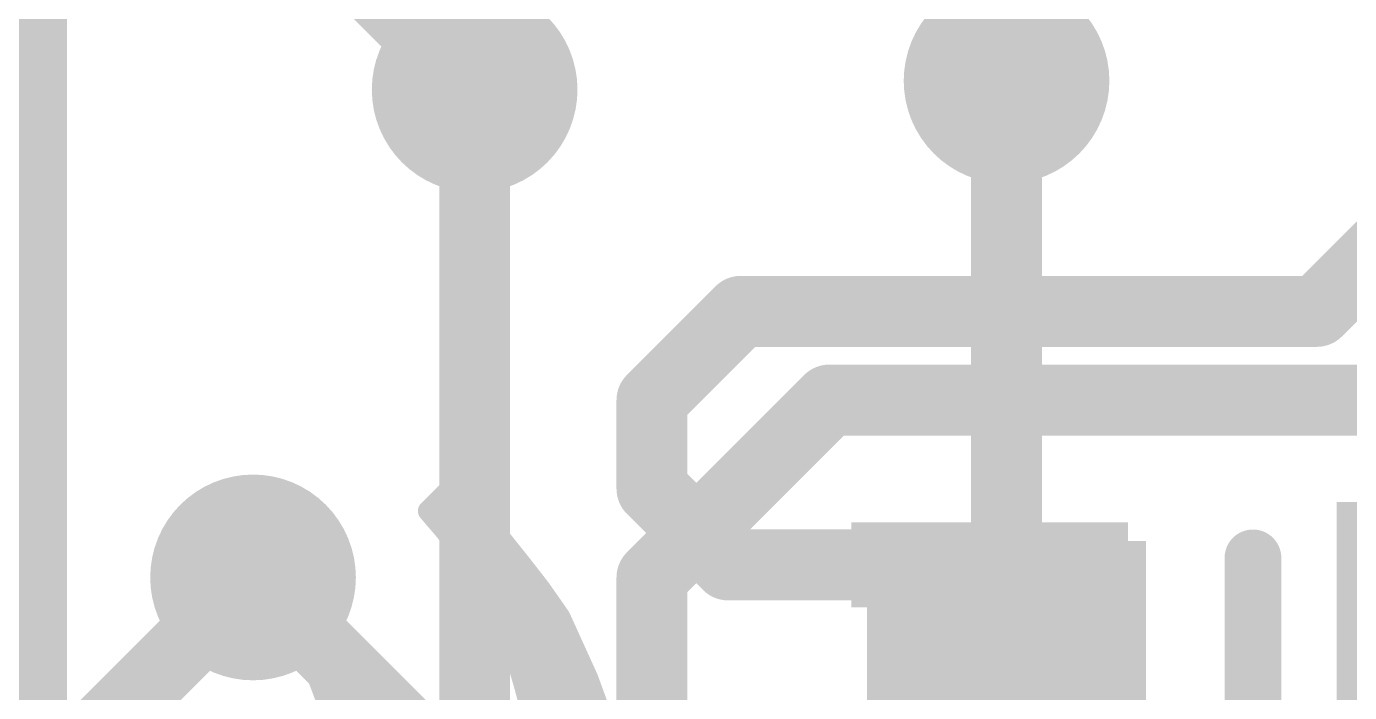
# Model space of a CAD drawing. Extents: x -0.5 to 61.7, y -0.1 to 16.6.
# Drawn here: x 24.112 to 28.851, y 9.748 to 12.133 of the extents above; entities that cross this region are included whole.
import ezdxf

# ---------------------------------------------------------------- set-up
doc = ezdxf.new("R2010")
doc.units = 0
for name, color, linetype in [('1', 12, 'CONTINUOUS'), ('16', 132, 'CONTINUOUS'), ('18', 110, 'CONTINUOUS'), ('21', 41, 'CONTINUOUS'), ('22', 40, 'CONTINUOUS')]:
    doc.layers.add(name, color=color, linetype=linetype)

# ---------------------------------------------------------------- blocks, each defined once
blk = doc.blocks.new('RECT')
blk.add_solid([(-0.5, -0.5), (0.5, -0.5), (-0.5, 0.5), (0.5, 0.5)])
blk = doc.blocks.new('ROUNDV')
at = {"const_width": 0.5}
blk.add_lwpolyline([(0, -0.25, 1), (0, 0.25, 1), (0, -0.25)], format="xyb", dxfattribs=at)

msp = doc.modelspace()

# ---------------------------------------------------------------- linework, layer by layer
at = {"layer": '1', "const_width": 0.254}
for points in [[(27.6225, 11.938), (27.6225, 10.795)], [(25.7175, 11.9063), (25.7175, 7.9375)], [(26.3525, 10.16), (26.9875, 10.795)], [(26.9875, 10.795), (27.6225, 10.795)], [(27.6225, 10.795), (29.0513, 10.795)], [(27.6225, 9.74), (27.6225, 10.795)], [(24.13, 9.3663), (24.9238, 10.16)], [(26.3525, 8.255), (26.3525, 10.16)], [(27.9125, 10.03), (27.6225, 9.74)], [(27.6225, 9.8425), (27.6225, 9.74)]]:
    msp.add_lwpolyline(points, dxfattribs=at)
at = {"layer": '1', "const_width": 0.127}
for points in [[(27.686, 11.938, 1), (27.559, 11.938)], [(25.781, 11.9063, 1), (25.654, 11.9063)], [(26.9875, 10.8585, 1), (26.9875, 10.7315)], [(27.0324, 10.7501, 1), (26.9426, 10.8399)], [(27.6225, 10.8585, 1), (27.6225, 10.7315)], [(27.686, 10.795, 1), (27.559, 10.795)], [(27.6225, 10.7315, 1), (27.6225, 10.8585)], [(27.559, 10.795, 1), (27.686, 10.795)], [(24.9687, 10.1151, 1), (24.8788, 10.2049)], [(26.416, 10.16, 1), (26.289, 10.16)], [(26.3076, 10.2049, 1), (26.3974, 10.1151)], [(27.9574, 9.9851, 1), (27.8676, 10.0749)], [(27.686, 9.8425, 1), (27.559, 9.8425)], [(27.5776, 9.7849, 1), (27.6674, 9.6951)], [(27.559, 9.74, 1), (27.686, 9.74)], [(27.559, 9.74, 1), (27.686, 9.74)]]:
    msp.add_lwpolyline(points, format="xyb", dxfattribs=at)
at = {"layer": '16', "const_width": 0.254}
for points in [[(27.6225, 15.5575), (27.6225, 11.938)], [(25.0825, 12.5412), (25.7175, 11.9063)], [(24.13, 8.255), (24.13, 12.3825)], [(28.7338, 11.1125), (29.3688, 11.7475)], [(26.3525, 10.795), (26.67, 11.1125)], [(26.67, 11.1125), (28.7338, 11.1125)], [(26.3525, 10.4775), (26.3525, 10.795)], [(26.625, 10.205), (26.3525, 10.4775)], [(27.5622, 10.205), (26.625, 10.205)], [(25.5288, 9.555), (24.9238, 10.16)]]:
    msp.add_lwpolyline(points, dxfattribs=at)
at = {"layer": '16', "const_width": 0.127}
for points in [[(25.6726, 11.8613, 1), (25.7624, 11.9512)], [(27.559, 11.938, 1), (27.686, 11.938)], [(26.67, 11.176, 1), (26.67, 11.049)], [(26.7149, 11.0676, 1), (26.6251, 11.1574)], [(28.7338, 11.049, 1), (28.7338, 11.176)], [(28.6888, 11.1574, 1), (28.7787, 11.0676)], [(26.416, 10.795, 1), (26.289, 10.795)], [(26.3076, 10.8399, 1), (26.3974, 10.7501)], [(26.3974, 10.5224, 1), (26.3076, 10.4326)], [(26.289, 10.4775, 1), (26.416, 10.4775)], [(26.625, 10.2685, 1), (26.625, 10.1415)], [(27.5622, 10.1415, 1), (27.5622, 10.2685)], [(24.9687, 10.2049, 1), (24.8788, 10.1151)], [(26.5801, 10.1601, 1), (26.6699, 10.2499)]]:
    msp.add_lwpolyline(points, format="xyb", dxfattribs=at)
at = {"layer": '21'}
for points, const_width in [([(25.5523, 10.398), (25.6323, 10.478)], 0.0762), ([(25.5937, 10.4394), (25.6709, 10.4394)], 0.0762), ([(25.6323, 10.478), (25.7223, 10.388)], 0.0762), ([(25.6122, 10.328), (25.5523, 10.398)], 0.0762), ([(25.7223, 10.388), (25.8023, 10.308)], 0.0762), ([(25.5821, 10.3632), (25.7471, 10.3632)], 0.0762), ([(25.6723, 10.248), (25.6122, 10.328)], 0.0762), ([(25.8023, 10.308), (25.8823, 10.208)], 0.0762), ([(28.505, 6.28), (28.505, 10.23)], 0.2032), ([(25.643, 10.287), (25.8191, 10.287)], 0.0762), ([(25.7223, 10.168), (25.6723, 10.248)], 0.0762), ([(25.6955, 10.2108), (25.88, 10.2108)], 0.0762), ([(25.8823, 10.208), (25.9523, 10.118)], 0.0762), ([(24.9623, 10.098), (25.0222, 10.158)], 0.0762), ([(25.0222, 10.158), (25.0922, 10.088)], 0.0762), ([(25.7722, 10.078), (25.7223, 10.168)], 0.0762), ([(24.9989, 10.1346), (25.0457, 10.1346)], 0.0762), ([(25.7408, 10.1346), (25.9393, 10.1346)], 0.0762), ([(25.9523, 10.118), (26.0222, 10.018)], 0.0762), ([(25.0123, 10.038), (24.9623, 10.098)], 0.0762), ([(24.9953, 10.0584), (25.1219, 10.0584)], 0.0762), ([(25.0922, 10.088), (25.1523, 10.028)], 0.0762), ([(25.8223, 9.988), (25.7722, 10.078)], 0.0762), ([(25.7831, 10.0584), (25.994, 10.0584)], 0.0762), ([(25.0523, 9.978), (25.0123, 10.038)], 0.0762), ([(25.1523, 10.028), (25.2123, 9.958)], 0.0762), ([(26.0222, 10.018), (26.0723, 9.908)], 0.0762), ([(25.0495, 9.9822), (25.1915, 9.9822)], 0.0762), ([(25.0922, 9.918), (25.0523, 9.978)], 0.0762), ([(25.8622, 9.888), (25.8223, 9.988)], 0.0762), ([(25.8246, 9.9822), (26.0385, 9.9822)], 0.0762), ([(25.1323, 9.858), (25.0922, 9.918)], 0.0762), ([(25.2123, 9.958), (25.2623, 9.878)], 0.0762), ([(25.1003, 9.906), (25.2447, 9.906)], 0.0762), ([(25.2623, 9.878), (25.3123, 9.808)], 0.0762), ([(25.8551, 9.906), (26.0732, 9.906)], 0.0762), ([(25.8923, 9.788), (25.8622, 9.888)], 0.0762), ([(26.0723, 9.908), (26.1223, 9.798)], 0.0762), ([(25.1623, 9.788), (25.1323, 9.858)], 0.0762), ([(25.1443, 9.8298), (25.2967, 9.8298)], 0.0762), ([(25.8797, 9.8298), (26.1078, 9.8298)], 0.0762), ([(25.1923, 9.708), (25.1623, 9.788)], 0.0762), ([(25.3123, 9.808), (25.3523, 9.728)], 0.0762), ([(25.9223, 9.678), (25.8923, 9.788)], 0.0762), ([(26.1223, 9.798), (26.1623, 9.688)], 0.0762), ([(25.1752, 9.7536), (25.3395, 9.7536)], 0.0762), ([(25.3523, 9.728), (25.3923, 9.648)], 0.0762), ([(25.9016, 9.7536), (26.1384, 9.7536)], 0.0762)]:
    msp.add_lwpolyline(points, dxfattribs=dict(at, const_width=const_width))
for points, const_width in [([(25.5937, 10.4585, 1), (25.5937, 10.4204)], 0.0381), ([(25.6457, 10.4915, 1), (25.6188, 10.4645)], 0.0381), ([(25.6457, 10.4645, 1), (25.6188, 10.4915)], 0.0381), ([(25.6709, 10.4204, 1), (25.6709, 10.4585)], 0.0381), ([(25.5388, 10.4115, 1), (25.5657, 10.3845)], 0.0381), ([(25.5667, 10.4104, 1), (25.5378, 10.3856)], 0.0381), ([(25.7357, 10.4015, 1), (25.7088, 10.3745)], 0.0381), ([(25.5821, 10.3823, 1), (25.5821, 10.3442)], 0.0381), ([(25.7088, 10.3745, 1), (25.7357, 10.4015)], 0.0381), ([(25.7471, 10.3442, 1), (25.7471, 10.3823)], 0.0381), ([(25.6275, 10.3394, 1), (25.597, 10.3166)], 0.0381), ([(25.5978, 10.3156, 1), (25.6267, 10.3404)], 0.0381), ([(25.8171, 10.3199, 1), (25.7874, 10.2961)], 0.0381), ([(25.7888, 10.2945, 1), (25.8157, 10.3215)], 0.0381), ([(28.5558, 10.23, 1), (28.4542, 10.23)], 0.1016), ([(25.643, 10.3061, 1), (25.643, 10.268)], 0.0381), ([(25.6884, 10.2581, 1), (25.6561, 10.2379)], 0.0381), ([(25.8191, 10.268, 1), (25.8191, 10.3061)], 0.0381), ([(25.657, 10.2366, 1), (25.6875, 10.2594)], 0.0381), ([(25.6955, 10.2299, 1), (25.6955, 10.1918)], 0.0381), ([(25.8973, 10.2197, 1), (25.8672, 10.1963)], 0.0381), ([(25.8674, 10.1961, 1), (25.8971, 10.2199)], 0.0381), ([(25.88, 10.1918, 1), (25.88, 10.2299)], 0.0381), ([(25.0357, 10.1715, 1), (25.0088, 10.1445)], 0.0381), ([(25.0357, 10.1445, 1), (25.0088, 10.1715)], 0.0381), ([(25.7389, 10.1773, 1), (25.7056, 10.1587)], 0.0381), ([(25.7061, 10.1579, 1), (25.7384, 10.1781)], 0.0381), ([(24.9989, 10.1537, 1), (24.9989, 10.1156)], 0.0381), ([(25.0457, 10.1156, 1), (25.0457, 10.1537)], 0.0381), ([(25.7408, 10.1537, 1), (25.7408, 10.1156)], 0.0381), ([(25.9679, 10.1289, 1), (25.9366, 10.1071)], 0.0381), ([(25.9372, 10.1063, 1), (25.9673, 10.1297)], 0.0381), ([(25.9393, 10.1156, 1), (25.9393, 10.1537)], 0.0381), ([(24.9769, 10.1102, 1), (24.9476, 10.0858)], 0.0381), ([(24.9488, 10.1115, 1), (24.9757, 10.0845)], 0.0381), ([(24.9953, 10.0775, 1), (24.9953, 10.0394)], 0.0381), ([(25.1057, 10.1015, 1), (25.0788, 10.0745)], 0.0381), ([(25.0788, 10.0745, 1), (25.1057, 10.1015)], 0.0381), ([(25.1219, 10.0394, 1), (25.1219, 10.0775)], 0.0381), ([(25.7889, 10.0873, 1), (25.7556, 10.0687)], 0.0381), ([(25.7556, 10.0687, 1), (25.7889, 10.0873)], 0.0381), ([(25.7831, 10.0775, 1), (25.7831, 10.0394)], 0.0381), ([(25.994, 10.0394, 1), (25.994, 10.0775)], 0.0381), ([(25.0281, 10.0486, 1), (24.9964, 10.0274)], 0.0381), ([(24.9976, 10.0258, 1), (25.0269, 10.0502)], 0.0381), ([(25.1667, 10.0404, 1), (25.1378, 10.0156)], 0.0381), ([(25.1388, 10.0145, 1), (25.1657, 10.0415)], 0.0381), ([(26.0396, 10.0259, 1), (26.0049, 10.0101)], 0.0381), ([(26.0066, 10.0071, 1), (26.0379, 10.0289)], 0.0381), ([(25.0495, 10.0013, 1), (25.0495, 9.9632)], 0.0381), ([(25.0681, 9.9886, 1), (25.0364, 9.9674)], 0.0381), ([(25.0364, 9.9674, 1), (25.0681, 9.9886)], 0.0381), ([(25.1915, 9.9632, 1), (25.1915, 10.0013)], 0.0381), ([(25.8399, 9.9951, 1), (25.8046, 9.9809)], 0.0381), ([(25.8246, 10.0013, 1), (25.8246, 9.9632)], 0.0381), ([(25.8056, 9.9787, 1), (25.8389, 9.9973)], 0.0381), ([(26.0385, 9.9632, 1), (26.0385, 10.0013)], 0.0381), ([(25.1081, 9.9286, 1), (25.0764, 9.9074)], 0.0381), ([(25.2284, 9.9681, 1), (25.1961, 9.9479)], 0.0381), ([(25.1978, 9.9456, 1), (25.2267, 9.9704)], 0.0381), ([(25.0764, 9.9074, 1), (25.1081, 9.9286)], 0.0381), ([(25.1003, 9.9251, 1), (25.1003, 9.887)], 0.0381), ([(25.2778, 9.8891, 1), (25.2467, 9.8669)], 0.0381), ([(25.2447, 9.887, 1), (25.2447, 9.9251)], 0.0381), ([(25.2461, 9.8679, 1), (25.2784, 9.8881)], 0.0381), ([(25.8551, 9.9251, 1), (25.8551, 9.887)], 0.0381), ([(25.8805, 9.8935, 1), (25.844, 9.8825)], 0.0381), ([(25.8446, 9.8809, 1), (25.8799, 9.8951)], 0.0381), ([(26.0896, 9.9159, 1), (26.0549, 9.9001)], 0.0381), ([(26.0549, 9.9001, 1), (26.0896, 9.9159)], 0.0381), ([(26.0732, 9.887, 1), (26.0732, 9.9251)], 0.0381), ([(25.1498, 9.8655, 1), (25.1147, 9.8505)], 0.0381), ([(25.1164, 9.8474, 1), (25.1481, 9.8686)], 0.0381), ([(25.1443, 9.8489, 1), (25.1443, 9.8108)], 0.0381), ([(25.2967, 9.8108, 1), (25.2967, 9.8489)], 0.0381), ([(25.8797, 9.8489, 1), (25.8797, 9.8108)], 0.0381), ([(26.1078, 9.8108, 1), (26.1078, 9.8489)], 0.0381), ([(25.1801, 9.7947, 1), (25.1444, 9.7813)], 0.0381), ([(25.1447, 9.7805, 1), (25.1798, 9.7955)], 0.0381), ([(25.3293, 9.8165, 1), (25.2952, 9.7995)], 0.0381), ([(25.2967, 9.7969, 1), (25.3278, 9.8191)], 0.0381), ([(25.9106, 9.793, 1), (25.8739, 9.783)], 0.0381), ([(25.874, 9.7825, 1), (25.9105, 9.7935)], 0.0381), ([(26.1402, 9.8045, 1), (26.1043, 9.7915)], 0.0381), ([(26.1049, 9.7901, 1), (26.1396, 9.8059)], 0.0381), ([(25.1752, 9.7727, 1), (25.1752, 9.7346)], 0.0381), ([(25.3693, 9.7365, 1), (25.3352, 9.7195)], 0.0381), ([(25.3395, 9.7346, 1), (25.3395, 9.7727)], 0.0381), ([(25.9016, 9.7727, 1), (25.9016, 9.7346)], 0.0381), ([(26.1384, 9.7346, 1), (26.1384, 9.7727)], 0.0381), ([(25.3352, 9.7195, 1), (25.3693, 9.7365)], 0.0381)]:
    msp.add_lwpolyline(points, format="xyb", dxfattribs=dict(at, const_width=const_width))
at = {"layer": '22', "const_width": 0.1524}
msp.add_lwpolyline([(32.7628, 10.7696), (28.1972, 10.7696)], dxfattribs=at)
at = {"layer": '22', "const_width": 0.0762}
msp.add_lwpolyline([(28.1972, 10.8077, 1), (28.1972, 10.7315)], format="xyb", dxfattribs=at)

# ---------------------------------------------------------------- block references
at = {"layer": '1', "xscale": 0.8, "yscale": 0.35, "rotation": 270}
msp.add_blockref('RECT', (28.98, 10.03), dxfattribs=at)
at = {"layer": '1', "xscale": 1.1, "rotation": 270}
msp.add_blockref('RECT', (27.6225, 9.74), dxfattribs=at)
at = {"layer": '16', "xscale": 0.3048, "yscale": 0.9906, "rotation": 90}
msp.add_blockref('RECT', (27.5622, 10.205), dxfattribs=at)
at = {"layer": '18', "xscale": 0.7366, "yscale": 0.7366}
for p in [(25.7175, 11.9063), (25.7175, 11.9063), (27.6225, 11.938), (27.6225, 11.938), (24.9238, 10.16), (24.9238, 10.16)]:
    msp.add_blockref('ROUNDV', p, dxfattribs=at)

doc.saveas('drawing.dxf')
